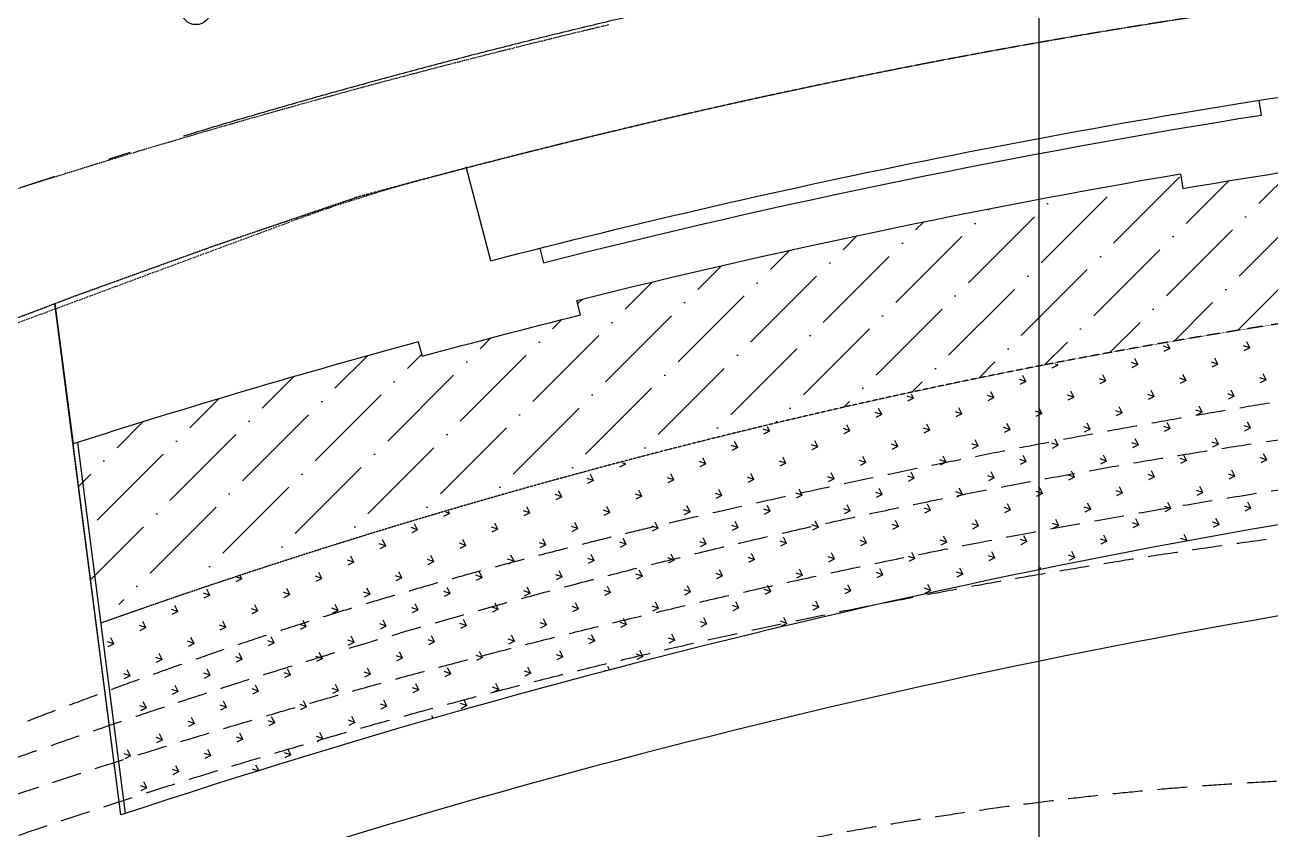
# Model space of a CAD drawing. Header units: millimetres. Extents: x -167 to 12027559, y -6694179 to 6449.
# Drawn here: x 11694520 to 11736245, y -6449133 to -6422168 of the extents above; entities that cross this region are included whole.
import ezdxf
from ezdxf.enums import TextEntityAlignment as Align

# ---------------------------------------------------------------- set-up
doc = ezdxf.new("R2010")
doc.units = ezdxf.units.MM
doc.header["$LTSCALE"] = 10
for name, pattern in [('A1-RI-F1$0$442 Site - clean$0$DASHED', [0.75, 0.5, -0.25]), ('A1-RI-F1$0$442 Site - Ground$0$HIDDEN2', [0.1875, 0.125, -0.0625]), ('A1-RI-F1$0$CENTER2', [1.125, 0.75, -0.125, 0.125, -0.125]), ('A1-RI-F1$0$HIDDEN', [0.375, 0.25, -0.125]), ('A1-RI-F1$0$SJX', [9, 6, -3]), ('A1-RI-F1$0$ZXX0', [15, 10, -2.5, 0, -2.5]), ('A1-RI-F1$0$ZXX1000', [18, 15, -1.25, 0.5, -1.25])]:
    doc.linetypes.add(name, pattern=pattern)
for name, color, linetype in [('A1-RG-AXIS$0$A-SYMB-NAME', 13, 'Continuous'), ('A1-RI-F1$0$442 Site - clean$0$0-dlc-li-contour', 31, 'A1-RI-F1$0$442 Site - clean$0$DASHED'), ('A1-RI-F1$0$442 Site - clean$0$mry-bridge', 1, 'Continuous'), ('A1-RI-F1$0$442 Site - clean$0$mry-green area hatch', 76, 'Continuous'), ('A1-RI-F1$0$442 Site - clean$0$mry-roads', 2, 'Continuous'), ('A1-RI-F1$0$442 Site - clean$0$mry-steps', 1, 'Continuous'), ('A1-RI-F1$0$442 Site - clean$0$mry-water hatch', 154, 'Continuous'), ('A1-RI-F1$0$442 Site - Ground$0$mry-overhead', 253, 'A1-RI-F1$0$442 Site - Ground$0$HIDDEN2'), ('A1-RI-F1$0$A-STRS-TREA', 50, 'Continuous'), ('A1-RI-F1$0$G-ACCS', 7, 'Continuous'), ('A1-RI-F1$0$道路中线_N1', 7, 'Continuous'), ('A1-RI-F1$0$道路中线_中科路', 7, 'Continuous'), ('A1-RI-F1$0$道路中线_内部道路', 3, 'A1-RI-F1$0$CENTER2')]:
    doc.layers.add(name, color=color, linetype=linetype)
doc.layers.add('A1-RI-F1$0$车行道边线', color=5, linetype='A1-RI-F1$0$SJX', lineweight=40)
doc.styles.add('A1-RG-AXIS$0$A1-RG-AXIS$0$XD2008', font='xd-hzs.shx', dxfattribs={"width": 0.7, "bigfont": 'xd-hztxt.shx'})

# ---------------------------------------------------------------- blocks, each defined once
blk = doc.blocks.new('A1-RG-AXIS$0$A1zhouhao')
at = {"color": 13}
blk.add_circle((11937809.29426235, -6402821.91254023), 499.999999999966, dxfattribs=at)
at = {"style": 'A1-RG-AXIS$0$A1-RG-AXIS$0$XD2008', "width": 0.7}
blk.add_attdef('GRID', text='', height=499.999999999966, dxfattribs=at).set_placement((11937809.29426235, -6402821.91254023), align=Align.MIDDLE)
blk = doc.blocks.new('A1-RG-AXIS')
at = {"layer": 'A1-RG-AXIS$0$A-SYMB-NAME', "linetype": 'ByBlock'}
ref = blk.add_blockref('A1-RG-AXIS$0$A1zhouhao', (-1543260.847255225, -3572640.220278794), dxfattribs=dict(at, rotation=16.06603773598029))
ref.add_attrib('GRID', 'A1-14', dxfattribs={"layer": '0', "color": 4, "height": 350, "rotation": 16.06603773598009, "style": 'A1-RG-AXIS$0$A1-RG-AXIS$0$XD2008', "width": 0.6}).set_placement((11700247.36952305, -6421659.227236874), align=Align.MIDDLE)
blk = doc.blocks.new('A1-RI-F1$0$A$C6B365CFD')
at = {"layer": 'A1-RI-F1$0$442 Site - clean$0$mry-water hatch'}
h = blk.add_hatch(dxfattribs=at)
h.set_pattern_fill('ANSI36', color=256, scale=10000, style=0, double=1)
h.set_pattern_definition([(45, (11631534.02898626, 4045866.760513218), (662.9126073623884, 2430.679560328757), [3125, -625, 0, -625])])
edge = h.paths.add_edge_path()
edge.add_line((210151.6390864532, 70935.65301752836), (210151.6390864532, 76541.48353627604))
edge.add_line((210151.6390864532, 76541.48353627604), (206222.6097370032, 76102.33672029153))
edge.add_line((206222.6097370032, 76102.33672029153), (206606.8297131062, 75647.17408001889))
edge.add_arc((240588.3537582885, -192829.3173019597), 270618.4960441745, 97.21366509987999, 99.67623334356045)
edge.add_line((195102.6646197289, 73939.16375380754), (195018.6243752465, 74432.05039118696))
edge.add_arc((240588.3537586313, -192829.3173038615), 271118.4960461076, 99.6762333435641, 104.0421565677633)
edge.add_line((174805.3153732494, 70187.47067570873), (174926.6332459599, 69702.41194342915))
edge.add_arc((240588.3537576273, -192829.317299962), 270618.4960420804, 104.0421565677573, 105.2019379224447)
edge.add_line((169626.2796418294, 68319.59508004691), (169495.1687326469, 68802.09889297746))
edge.add_arc((240566.3041116241, -192754.7611425351), 271040.7668888459, 105.2015726744321, 107.7491156157087)
edge.add_line((157939.6351851057, 65384.60218239669), (158697.4426382333, 59755.0431994237))
edge.add_arc((232838.4900529627, -163204.9546408029), 234963.94521004, 102.75164675779098, 108.39355086403029, ccw=False)
edge.add_arc((232168.4872489739, -146354.2411415083), 218402.4718419109, 95.78573534522428, 103.55598342692412, ccw=False)
at = {"layer": 'A1-RI-F1$0$442 Site - clean$0$0-dlc-li-contour', "ltscale": 200}
for points, knots in [([(112379.0446002893, 37102.59651282616), (116552.0882643089, 39353.40044419002), (127141.385145478, 44651.98564972915), (145107.699398376, 51481.79009725526), (164148.9187482223, 59458.92106361501), (186057.7573172748, 64797.3801337257), (201059.5986464135, 67426.4805697063), (210072.7045555264, 68418.3254723465), (210151.6390864532, 68426.96710243355)], [102159.4589941642, 102159.4589941642, 102159.4589941642, 102159.4589941642, 116370.6894481793, 137655.4652676982, 159794.6939499101, 178180.0007229263, 205162.8829984741, 205401.2667173306, 205401.2667173306, 205401.2667173306, 205401.2667173306]), ([(113101.8893541358, 36430.90664574504), (121859.0341460593, 41058.43359459378), (141927.9312300384, 49974.64685097151), (171914.277390983, 60698.15452460106), (194831.4461778179, 65290.15077915788), (207509.7049204744, 66713.64755427279), (210151.6390864551, 66970.57247863337)], [102910.1375995114, 102910.1375995114, 102910.1375995114, 102910.1375995114, 136724.9217842406, 168082.8639341154, 198445.2013833917, 206435.3041297421, 206435.3041297421, 206435.3041297421, 206435.3041297421]), ([(113181.2143694758, 35158.56829803437), (117274.4963088892, 37205.70373580046), (139527.6763578914, 48334.98194228858), (168971.0332816299, 58888.78432084713), (199349.4844509717, 64247.24258511793), (210151.6390864532, 65426.28313731588)], [65481.22353253332, 65481.22353253332, 65481.22353253332, 65481.22353253332, 78621.91703781503, 136920.7732313326, 169419.4184258442, 169419.4184258442, 169419.4184258442, 169419.4184258442]), ([(117341.2601305135, 36203.90697863512), (129724.9800177664, 41789.80605715793), (159252.4165573567, 55108.68617228232), (190341.5876917895, 61832.2653785646), (209746.7721471395, 63506.92710484564), (210151.6390864551, 63540.73417619523)], [4930.604044970733, 4930.604044970733, 4930.604044970733, 4930.604044970733, 47143.1311238648, 105581.1134109616, 106824.7087203945, 106824.7087203945, 106824.7087203945, 106824.7087203945]), ([(68749.40459099784, 456.1577390963212), (70816.93104033731, 2395.036998201162), (78282.72542401962, 9002.54351935815), (96434.40354759619, 20046.78237923793), (127125.9809809886, 35476.07927210443), (165716.5092643201, 49438.38771301322), (196097.2333197519, 55192.64991990756), (210151.6390864551, 53840.71674115956)], [11277.07338297617, 11277.07338297617, 11277.07338297617, 11277.07338297617, 19779.71696271055, 41235.65216634465, 74625.27809912103, 122716.9654840544, 164709.0157637494, 164709.0157637494, 164709.0157637494, 164709.0157637494])]:
    blk.add_open_spline(points, degree=3, knots=knots, dxfattribs=at)
at = {"layer": 'A1-RI-F1$0$442 Site - clean$0$mry-bridge'}
blk.add_lwpolyline([(158084.8926574923, 65431.05093841162), (159684.8886494637, 53005.25035053957, 0.0001426739097133085), (159539.8435155749, 52957.15254297853), (157939.6351851057, 65384.60218239669)], format="xyb", dxfattribs=at)
at = {"layer": 'A1-RI-F1$0$442 Site - clean$0$mry-green area hatch'}
for p, q in [((194660.1100633293, 68582.62627742067), (194446.1869734917, 68652.35368691012)), ((194660.1026562769, 68582.62800256163), (194459.5314647164, 68480.66625916865)), ((194660.1026562843, 68582.6280025579), (194579.5979109053, 68740.990660646)), ((197343.3320718445, 68600.50518490653), (197129.4089820068, 68670.23259439599)), ((197343.3246643599, 68600.50691042375), (197142.7534727994, 68498.54516703077)), ((197343.3246643636, 68600.50691042189), (197241.3629209716, 68801.0781019833)), ((190907.1676265355, 68020.95312993694), (190706.596434975, 67918.99138654396)), ((190907.1750334371, 68020.95140531659), (190833.4227625132, 68044.99067475367)), ((190907.1676265411, 68020.95312993508), (190889.4168412257, 68055.87109076325)), ((193590.3970419504, 68038.83031280246), (193376.4739521127, 68108.55772229191)), ((193590.3896346167, 68038.83203779999), (193389.8184430562, 67936.87029440701)), ((193590.3896346223, 68038.8320377972), (193488.4278912302, 68239.4032293586)), ((196273.6190504655, 68056.70922028832), (196059.6959606279, 68126.43662977777)), ((196273.6116426997, 68056.71094566211), (196073.0404511392, 67954.74920226913)), ((196273.6116427034, 68056.71094565932), (196171.6498993114, 68257.28213722073)), ((189837.4546048809, 67477.15716517344), (189735.4928614888, 67677.72835673485)), ((192520.6766129639, 67495.03607303556), (192418.7148695718, 67695.60726459697)), ((195203.8986210451, 67512.91498089768), (195101.936877653, 67713.48617245909)), ((197887.1280376017, 67530.79216315597), (197673.2049477641, 67600.51957264543)), ((197887.1206291243, 67530.79388876166), (197785.1588857323, 67731.36508032307)), ((189837.46201206, 67477.15544069838), (189623.5389222223, 67546.88285018783)), ((189837.4546048753, 67477.1571651753), (189636.8834133148, 67375.19542178232)), ((192520.6840205733, 67495.03434818424), (192306.7609307356, 67564.7617576737)), ((192520.6766129564, 67495.03607303835), (192320.105421396, 67393.07432964537)), ((195203.9060290866, 67512.91325567011), (194989.9829392489, 67582.64066515956)), ((195203.8986210395, 67512.91498090047), (195003.327429479, 67410.95323750749)), ((196817.4076074641, 66986.9979239991), (196715.4458640721, 67187.5691155605)), ((197887.1206291206, 67530.7938887626), (197686.5494375601, 67428.83214536961)), ((186084.5269821659, 66915.4805685943), (185870.6038923282, 66985.20797808375)), ((186084.5195751339, 66915.48229255155), (185883.9483835734, 66813.52054915857)), ((186084.5195751395, 66915.48229254968), (186014.1724278238, 67053.86371572409)), ((188767.7489906792, 66933.3594760811), (188553.8259008415, 67003.08688557055)), ((188767.7415832151, 66933.36120041367), (188567.1703916546, 66831.39945702069)), ((188767.7415832225, 66933.36120041367), (188665.7798398305, 67133.93239197508)), ((191450.9709991962, 66951.23838356603), (191237.0479093585, 67020.96579305548)), ((191450.9635912962, 66951.24010827672), (191250.3923997357, 66849.27836488374)), ((191450.9635913018, 66951.24010827485), (191349.0018479098, 67151.81129983626)), ((194134.1930077095, 66969.1172910519), (193920.2699178718, 67038.84470054135)), ((194134.1855993792, 66969.11901613884), (193933.6144078188, 66867.15727274586)), ((194134.185599383, 66969.11901613697), (194032.2238559909, 67169.69020769838)), ((196817.4150162227, 66986.99619853776), (196603.4919263851, 67056.72360802721)), ((196817.4076074604, 66986.99792400096), (196616.8364158999, 66885.03618060797)), ((185014.8139607888, 66371.68460397609), (184800.8908709511, 66441.41201346554)), ((185014.8065534737, 66371.68632778991), (184814.2353619132, 66269.72458439693)), ((185014.8065534793, 66371.68632778805), (184912.8448100872, 66572.25751934946)), ((187698.0359693021, 66389.56351146195), (187484.1128794644, 66459.2909209514)), ((187698.0285615548, 66389.56523565203), (187497.4573699944, 66287.60349225905)), ((187698.0285615623, 66389.56523564924), (187596.0668181702, 66590.13642721064)), ((190381.2579778153, 66407.44241894875), (190167.3348879777, 66477.1698284382)), ((190381.250569636, 66407.44414351508), (190180.6793780755, 66305.4824001221)), ((190381.2505696416, 66407.44414351322), (190279.2888262495, 66608.01533507463)), ((193064.4799863324, 66425.32132643368), (192850.5568964947, 66495.04873592313)), ((193064.472577719, 66425.3230513772), (192863.9013861585, 66323.36130798422)), ((193064.4725777246, 66425.32305137534), (192962.5108343326, 66625.89424293675)), ((195747.7019948456, 66443.20023391955), (195533.778905008, 66512.927643409)), ((195747.6945858002, 66443.20195923932), (195547.1233942397, 66341.24021584634)), ((195747.6945858058, 66443.20195923746), (195645.7328424137, 66643.77315079886)), ((181261.871523736, 65810.01145516522), (181189.5187143143, 65952.33826045226)), ((183945.0935318172, 65827.89036302641), (183843.1317884251, 66028.46155458782)), ((186628.3155399002, 65845.76927088946), (186526.3537965082, 66046.34046245087)), ((189311.5449564382, 65863.6464543296), (189097.6218666006, 65933.37386381906)), ((189311.5375479832, 65863.64817875344), (189209.5758045912, 66064.21937031485)), ((191994.7669649515, 65881.5253618164), (191780.8438751139, 65951.25277130585)), ((191994.7595560625, 65881.52708661463), (191892.7978126705, 66082.09827817604)), ((194677.9889734685, 65899.40426930133), (194464.0658836309, 65969.13167879079)), ((194677.9815641437, 65899.40599447675), (194576.0198207516, 66099.97718603816)), ((197361.2109819818, 65917.2831767872), (197147.2878921442, 65987.01058627665)), ((197361.2035722248, 65917.28490233887), (197259.2418288328, 66117.85609390028)), ((181261.8789308947, 65810.00973187294), (181047.955841057, 65879.73714136239)), ((181261.8715237323, 65810.01145516708), (181061.3003321718, 65708.0497117741)), ((183945.1009394098, 65827.8886393588), (183731.1778495722, 65897.61604884826)), ((183945.0935318135, 65827.89036302827), (183744.522340253, 65725.92861963529)), ((186628.322947925, 65845.76754684374), (186414.3998580873, 65915.49495633319)), ((186628.3155398946, 65845.76927089039), (186427.7443483341, 65743.80752749741)), ((188241.824526323, 65319.85221398901), (188139.862782931, 65520.42340555042)), ((189311.5375479758, 65863.64817875344), (189110.9663564153, 65761.68643536046)), ((190925.0465344023, 65337.73112185299), (190823.0847910102, 65538.3023134144)), ((191994.7595560588, 65881.52708661556), (191794.1883644983, 65779.56534322258)), ((193608.2685424853, 65355.61002971511), (193506.3067990933, 65556.18122127652)), ((194677.9815641399, 65899.40599447768), (194477.4103725795, 65797.4442510847)), ((196291.4905505665, 65373.48893757723), (196189.5288071744, 65574.06012913864)), ((197361.2035722211, 65917.2849023398), (197160.6323806606, 65815.32315894682)), ((180192.1659095176, 65266.21376725566), (179978.2428196799, 65335.94117674511)), ((180192.1585020721, 65266.21549040545), (179991.5873105116, 65164.25374701247)), ((180192.1585020795, 65266.21549040359), (180090.1967586875, 65466.78668196499)), ((182875.3879180308, 65284.09267474059), (182661.4648281932, 65353.82008423004)), ((182875.3805101532, 65284.09439826664), (182674.8093185928, 65182.13265487365)), ((182875.3805101588, 65284.09439826477), (182773.4187667668, 65484.66558982618)), ((185558.609926546, 65301.97158222646), (185344.6868367083, 65371.69899171591)), ((185558.6025182344, 65301.97330612876), (185358.0313266739, 65200.01156273577)), ((185558.60251824, 65301.97330612782), (185456.6407748479, 65502.54449768923)), ((188241.8319350611, 65319.85048971139), (188027.9088452235, 65389.57789920084)), ((188241.8245263156, 65319.85221399181), (188041.2533347551, 65217.89047059882)), ((190925.0539435744, 65337.72939719725), (190711.1308537368, 65407.45680668671)), ((190925.0465343986, 65337.73112185393), (190724.4753428381, 65235.76937846094)), ((193608.2759520877, 65355.60830468405), (193394.3528622501, 65425.3357141735)), ((193608.2685424797, 65355.61002971604), (193407.6973509192, 65253.64828632306)), ((196291.4979606047, 65373.48721216898), (196077.5748707671, 65443.21462165844)), ((196291.4905505609, 65373.48893757816), (196090.9193590004, 65271.52719418518)), ((176439.2234723307, 64704.54061778076), (176238.6522807702, 64602.57887438778)), ((176439.2308796253, 64704.53889515158), (176346.1043346822, 64734.8931347914)), ((176439.2234723363, 64704.5406177789), (176414.6357271578, 64752.90771296714)), ((179122.4528881405, 64722.41780263651), (178908.5297983028, 64792.14521212596)), ((179122.4454804119, 64722.41952564381), (178921.8742888514, 64620.45778225083)), ((179122.4454804175, 64722.41952564195), (179020.4837370254, 64922.99071720336)), ((181805.6748966537, 64740.29671012331), (181591.7518068161, 64810.02411961276)), ((181805.667488493, 64740.298433505), (181605.0962969325, 64638.33669011202)), ((181805.6674884968, 64740.298433505), (181703.7057451047, 64940.86962506641)), ((184488.896905167, 64758.17561760824), (184274.9738153294, 64827.90302709769)), ((184488.8894965742, 64758.17734136712), (184288.3183050137, 64656.21559797414)), ((184488.8894965779, 64758.17734136619), (184386.9277531859, 64958.7485329276)), ((187172.1189136822, 64776.05452509411), (186958.1958238445, 64845.78193458356)), ((187172.1115046553, 64776.05624923017), (186971.5403130949, 64674.09450583719)), ((187172.1115046609, 64776.05624922924), (187070.1497612689, 64976.62744079065)), ((189855.3409221973, 64793.93343257904), (189641.4178323597, 64863.66084206849)), ((189855.3335127383, 64793.93515709229), (189654.7623211779, 64691.97341369931)), ((189855.3335127439, 64793.93515709322), (189753.3717693519, 64994.50634865463)), ((192538.5629307106, 64811.81234006491), (192324.639840873, 64881.53974955436)), ((192538.5555208195, 64811.81406495441), (192337.984329259, 64709.85232156143)), ((192538.5555208232, 64811.81406495441), (192436.5937774312, 65012.38525651582)), ((195221.7849392239, 64829.6912475517), (195007.8618493862, 64899.41865704115)), ((195221.7775289007, 64829.69297281653), (195021.2063373402, 64727.73122942355)), ((195221.7775289044, 64829.69297281653), (195119.8157855123, 65030.26416437794)), ((197905.0069477409, 64847.57015503664), (197691.0838579033, 64917.29756452609)), ((197904.9995369818, 64847.57188067771), (197704.4283454213, 64745.61013728473)), ((197904.9995369855, 64847.57188067865), (197803.0377935935, 65048.14307224005)), ((175369.5104506761, 64160.74465301819), (175267.548707284, 64361.3158445796)), ((178052.7324587572, 64178.62356087938), (177950.7707153652, 64379.19475244079)), ((180735.9618752766, 64196.50074550416), (180522.038785439, 64266.22815499362)), ((180735.9544668403, 64196.50246874336), (180633.9927234482, 64397.07366030477)), ((183419.1838837899, 64214.37965299096), (183205.2607939523, 64284.10706248041)), ((183419.1764749195, 64214.38137660455), (183317.2147315275, 64414.95256816596)), ((186102.4058923032, 64232.25856047589), (185888.4828024656, 64301.98596996535)), ((186102.3984830007, 64232.2602844676), (186000.4367396086, 64432.83147602901)), ((188785.6279008184, 64250.13746796176), (188571.7048109807, 64319.86487745121)), ((188785.6204910837, 64250.13919232879), (188683.6587476917, 64450.7103838902)), ((191468.8499093335, 64268.01637544669), (191254.9268194959, 64337.74378493614)), ((191468.8424991593, 64268.01810019277), (191268.2713075988, 64166.05635679979)), ((191468.842499163, 64268.01810019277), (191366.880755771, 64468.58929175418)), ((194152.0719178468, 64285.89528293256), (193938.1488280091, 64355.62269242201)), ((194152.0645072404, 64285.89700805489), (193951.49331568, 64183.93526466191)), ((194152.064507246, 64285.89700805489), (194050.102763854, 64486.4681996163)), ((196835.2939263601, 64303.77419041935), (196621.3708365224, 64373.50159990881)), ((196835.2865153216, 64303.77591591608), (196634.7153237611, 64201.8141725231)), ((196835.2865153272, 64303.77591591701), (196733.3247719351, 64504.34710747842)), ((175369.5178582482, 64160.74293053336), (175155.5947684105, 64230.47034002282)), ((175369.5104506705, 64160.74465301912), (175168.93925911, 64058.78290962614)), ((178052.7398667615, 64178.62183801923), (177838.8167769238, 64248.34924750868)), ((178052.7324587516, 64178.62356088217), (177852.1612671912, 64076.66181748919)), ((179666.2414451782, 63652.70650398172), (179564.2797017861, 63853.27769554313)), ((180735.9544668328, 64196.50246874336), (180535.3832752723, 64094.54072535038)), ((182349.4634532575, 63670.58541184478), (182247.5017098654, 63871.15660340618)), ((183419.176474914, 64214.38137660548), (183218.6052833535, 64112.4196332125)), ((185032.6854613386, 63688.46431970596), (184930.7237179466, 63889.03551126737)), ((186102.3984829951, 64232.26028446853), (185901.8272914346, 64130.29854107555)), ((187715.9074694216, 63706.34322756901), (187613.9457260296, 63906.91441913042)), ((188785.6204910781, 64250.13919233065), (188585.0492995176, 64148.17744893767)), ((190399.1294775046, 63724.222135433), (190297.1677341126, 63924.7933269944)), ((193082.3514855839, 63742.10104329418), (192980.3897421919, 63942.67223485559)), ((195765.5734936651, 63759.9799511563), (195663.611750273, 63960.55114271771)), ((174299.8048368692, 63616.94696591515), (174085.8817470316, 63686.6743754046)), ((174299.7974290103, 63616.94868825749), (174099.2262374498, 63514.9869448645)), ((174299.7974290159, 63616.94868825655), (174197.8356856238, 63817.51987981796)), ((176983.0268453844, 63634.82587340102), (176769.1037555467, 63704.55328289047)), ((176983.0194370914, 63634.82759612054), (176782.4482455309, 63532.86585272755)), ((176983.019437097, 63634.82759611867), (176881.057693705, 63835.39878768008)), ((179666.2488538977, 63652.70478088688), (179452.32576406, 63722.43219037633)), ((179666.2414451726, 63652.70650398172), (179465.6702536121, 63550.74476058874)), ((182349.4708624128, 63670.58368837181), (182135.5477725752, 63740.31109786127)), ((182349.4634532537, 63670.58541184384), (182148.8922616933, 63568.62366845086)), ((185032.6928709261, 63688.46259585861), (184818.7697810885, 63758.19000534806)), ((185032.6854613349, 63688.46431970689), (184832.1142697744, 63586.50257631391)), ((187715.9148794394, 63706.34150334354), (187501.9917896017, 63776.068912833)), ((187715.9074694179, 63706.34322756901), (187515.3362778574, 63604.38148417603)), ((190399.1368879545, 63724.22041082941), (190185.2137981169, 63793.94782031886)), ((190399.1294774991, 63724.22213543113), (190198.5582859386, 63622.26039203815)), ((193082.3588964697, 63742.09931831434), (192868.435806632, 63811.8267278038)), ((193082.3514855802, 63742.10104329325), (192881.7802940197, 63640.13929990027)), ((195765.580904983, 63759.97822580021), (195551.6578151453, 63829.70563528966)), ((195765.5734936614, 63759.97995115444), (195565.0023021009, 63658.01820776146)), ((197379.0824800879, 63234.06289425679), (197277.1207366958, 63434.63408581819)), ((170546.8623992689, 63055.27381563466), (170346.2912077084, 62953.31207224168)), ((170546.869806977, 63055.27209381107), (170430.0544866044, 63093.34759881813)), ((170546.8623992745, 63055.27381563094), (170514.9182341918, 63118.11188646778)), ((173230.0918154921, 63073.15100129694), (173016.1687256545, 63142.87841078639)), ((173230.08440735, 63073.15272349585), (173029.5132157896, 62971.19098010287)), ((173230.0844073538, 63073.15272349399), (173128.1226639617, 63273.72391505539)), ((175913.3138240054, 63091.0299087828), (175699.3907341678, 63160.75731827226)), ((175913.3064154312, 63091.0316313589), (175712.7352238707, 62989.06988796592)), ((175913.3064154368, 63091.03163135797), (175811.3446720447, 63291.60282291938)), ((178596.5358325206, 63108.90881626867), (178382.6127426829, 63178.63622575812)), ((178596.5284235124, 63108.91053922009), (178395.9572319519, 63006.94879582711)), ((178596.5284235179, 63108.91053921916), (178494.5666801259, 63309.48173078056)), ((181279.7578410339, 63126.78772375453), (181065.8347511962, 63196.51513324399)), ((181279.7504315935, 63126.78944708221), (181079.179240033, 63024.82770368923)), ((181279.750431601, 63126.78944708314), (181177.7886882089, 63327.36063864455)), ((183962.979849549, 63144.66663123947), (183749.0567597114, 63214.39404072892)), ((183962.9724396747, 63144.66835494526), (183762.4012481142, 63042.70661155228)), ((183962.9724396802, 63144.66835494433), (183861.0106962882, 63345.23954650573)), ((186646.2018580623, 63162.54553872626), (186432.2787682246, 63232.27294821572)), ((186646.1944477577, 63162.54726280738), (186445.6232561972, 63060.5855194144)), ((186646.1944477614, 63162.54726280738), (186544.2327043694, 63363.11845436879)), ((189329.4238665756, 63180.4244462112), (189115.5007767379, 63250.15185570065)), ((189329.4164558388, 63180.4261706695), (189128.8452642784, 63078.46442727651)), ((189329.4164558444, 63180.42617066856), (189227.4547124524, 63380.99736222997)), ((192012.6458750907, 63198.30335369706), (191798.7227852531, 63268.03076318651)), ((192012.63846392, 63198.30507853162), (191812.0672723595, 63096.34333513863)), ((192012.6384639237, 63198.30507853255), (191910.6767205317, 63398.87627009396)), ((194695.8678836059, 63216.182261182), (194481.9447937682, 63285.90967067145)), ((194695.8604720011, 63216.1839863928), (194495.2892804407, 63114.22224299982)), ((194695.8604720067, 63216.18398639467), (194593.8987286147, 63416.75517795607)), ((197379.0898921192, 63234.06116866786), (197165.1668022815, 63303.78857815731)), ((197379.0824800842, 63234.06289425679), (197178.5112885237, 63132.1011508638)), ((169477.1493776143, 62511.47785087116), (169375.1876342222, 62712.04904243257)), ((172160.3787941132, 62529.35503667872), (171946.4557042755, 62599.08244616818)), ((172160.3713856954, 62529.35675873235), (172058.4096423034, 62729.92795029376)), ((174843.6008026283, 62547.23394416459), (174629.6777127907, 62616.96135365404)), ((174843.5933937766, 62547.23566659633), (174741.6316503845, 62747.80685815774)), ((177526.8228111416, 62565.11285165045), (177312.899721304, 62634.84026113991)), ((177526.8154018577, 62565.11457445845), (177424.8536584657, 62765.68576601986)), ((180210.0448196568, 62582.99175913632), (179996.1217298191, 62652.71916862577)), ((180210.0374099389, 62582.9934823215), (180108.0756665468, 62783.56467388291)), ((182893.26682817, 62600.87066662218), (182679.3437383324, 62670.59807611164)), ((182893.2594180144, 62600.87239018362), (182692.688226454, 62498.91064679064)), ((182893.2594180182, 62600.87239018455), (182791.2976746261, 62801.44358174596)), ((185576.4888366852, 62618.74957410712), (185362.5657468475, 62688.47698359657)), ((185576.4814260975, 62618.75129804574), (185375.910234537, 62516.78955465276)), ((185576.4814260993, 62618.75129804574), (185474.5196827073, 62819.32248960715)), ((188259.7108451985, 62636.62848159391), (188045.7877553608, 62706.35589108337)), ((188259.7034341786, 62636.63020590786), (188059.1322426181, 62534.66846251488)), ((188259.7034341823, 62636.63020590879), (188157.7416907903, 62837.2013974702)), ((190942.9328537118, 62654.50738907885), (190729.0097638741, 62724.2347985683)), ((190942.9254422598, 62654.50911376998), (190742.3542506993, 62552.547370377)), ((190942.9254422653, 62654.50911377277), (190840.9636988733, 62855.08030533418)), ((193626.1548622269, 62672.38629656471), (193412.2317723893, 62742.11370605417)), ((193626.1474503409, 62672.38802163117), (193425.5762587804, 62570.42627823818)), ((193626.1474503446, 62672.38802163396), (193524.1857069526, 62872.95921319537)), ((196309.3768707421, 62690.26520404965), (196095.4537809044, 62759.9926135391)), ((196309.3694584239, 62690.26692949515), (196108.7982668635, 62588.30518610217)), ((196309.3694584258, 62690.26692949608), (196207.4077150337, 62890.83812105749)), ((169477.1567855999, 62511.47612919286), (169263.2336957622, 62581.20353868231)), ((169477.1493776087, 62511.47785087302), (169276.5781860482, 62409.51610748004)), ((171090.6583640352, 61985.56079397071), (170988.6966206431, 62186.13198553212)), ((172160.3713856898, 62529.35675873421), (171959.8001941293, 62427.39501534123)), ((173773.8803721145, 62003.43970183376), (173671.9186287224, 62204.01089339517)), ((174843.593393771, 62547.23566659726), (174643.0222022105, 62445.27392320428)), ((176457.1023801975, 62021.31860969774), (176355.1406368054, 62221.88980125915)), ((177526.8154018521, 62565.11457445845), (177326.2442102917, 62463.15283106547)), ((179140.3243882786, 62039.19751755893), (179038.3626448866, 62239.76870912034)), ((180210.0374099333, 62582.99348232057), (180009.4662183728, 62481.03173892759)), ((181823.5463963617, 62057.07642542291), (181721.5846529696, 62257.64761698432)), ((184506.768404441, 62074.9553332841), (184404.8066610489, 62275.52652484551)), ((187189.9904125221, 62092.83424114715), (187088.0286691301, 62293.40543270856)), ((189873.2198323347, 62110.71142446157), (189659.296742497, 62180.43883395102)), ((189873.2124206051, 62110.71314900834), (189771.2506772131, 62311.28434056975)), ((192556.441840848, 62128.5903319465), (192342.5187510103, 62198.31774143595)), ((192556.4344286844, 62128.59205687232), (192454.4726852924, 62329.16324843373)), ((195239.6638493631, 62146.46923943236), (195025.7407595254, 62216.19664892182)), ((195239.6564367674, 62146.47096473444), (195137.6946933754, 62347.04215629585)), ((168407.4437642209, 61967.68016457558), (168193.5206743833, 62037.40757406503)), ((168407.4363559484, 61967.68188611139), (168206.865164388, 61865.7201427184)), ((168407.436355954, 61967.68188611045), (168305.474612562, 62168.25307767186)), ((171090.6657727361, 61985.55907206051), (170876.7426828984, 62055.28648154996)), ((171090.6583640296, 61985.56079397257), (170890.0871724691, 61883.59905057959)), ((173773.8877812494, 62003.43797954638), (173559.9646914117, 62073.16538903583)), ((173773.8803721108, 62003.43970183562), (173573.3091805503, 61901.47795844264)), ((176457.1097897645, 62021.31688703224), (176243.1866999269, 62091.04429652169)), ((176457.1023801919, 62021.31860969681), (176256.5311886314, 61919.35686630383)), ((179140.3317982778, 62039.19579451811), (178926.4087084401, 62108.92320400756)), ((179140.3243882731, 62039.19751755893), (178939.7531967126, 61937.23577416595)), ((181823.5538067929, 62057.07470200397), (181609.6307169553, 62126.80211149342)), ((181823.5463963542, 62057.07642542198), (181622.9752047937, 61955.114682029)), ((184506.7758153062, 62074.95360948984), (184292.8527254686, 62144.68101897929)), ((184506.7684044372, 62074.9553332841), (184306.1972128768, 61972.99358989112)), ((187189.9978238214, 62092.83251697477), (186976.0747339837, 62162.55992646422)), ((187189.9904125184, 62092.83424114622), (186989.4192209579, 61990.87249775324)), ((188803.499398943, 61566.91718424857), (188701.537655551, 61767.48837580997)), ((189873.2124205995, 62110.71314900834), (189672.6412290391, 62008.75140561536)), ((191486.7214070261, 61584.79609211255), (191384.759663634, 61785.36728367396)), ((192556.4344286807, 62128.59205686953), (192355.8632371202, 62026.63031347655)), ((195239.6564367637, 62146.47096473351), (195199.6587419007, 62126.13786171749)), ((167337.7307428438, 61423.88419995736), (167123.8076530062, 61493.61160944682)), ((167337.7233342882, 61423.88592134975), (167137.1521427277, 61321.92417795677)), ((167337.7233342938, 61423.88592134789), (167235.7615909018, 61624.45711290929)), ((170020.9527513571, 61441.76310744323), (169807.0296615195, 61511.49051693268)), ((170020.9453423694, 61441.76482921094), (169820.3741508089, 61339.80308581796)), ((170020.945342375, 61441.76482921094), (169918.9835989829, 61642.33602077235)), ((172704.1747598723, 61459.64201492816), (172490.2516700346, 61529.36942441761)), ((172704.1673504505, 61459.64373707399), (172503.5961588901, 61357.68199368101)), ((172704.1673504561, 61459.64373707213), (172602.2056070641, 61660.21492863353)), ((175387.3967683855, 61477.52092241403), (175173.4736785479, 61547.24833190348)), ((175387.3893585317, 61477.52264493518), (175186.8181669712, 61375.56090154219)), ((175387.3893585373, 61477.52264493611), (175285.4276151452, 61678.09383649752)), ((178070.6187769007, 61495.39982989989), (177856.695687063, 61565.12723938935)), ((178070.6113666128, 61495.4015527973), (177870.0401750524, 61393.43980940431)), ((178070.6113666184, 61495.40155279823), (177968.6496232264, 61695.97274435963)), ((180753.840785414, 61513.27873738576), (180539.9176955763, 61583.00614687521)), ((180753.833374694, 61513.28046066035), (180553.2621831335, 61411.31871726736)), ((180753.8333746996, 61513.28046066128), (180651.8716313075, 61713.85165222269)), ((183437.0627939291, 61531.15764487162), (183223.1397040915, 61600.88505436108)), ((183437.055382777, 61531.15936852247), (183236.4841912165, 61429.19762512948)), ((183437.0553827789, 61531.15936852433), (183335.0936393868, 61731.73056008574)), ((186120.2848024424, 61549.03655235749), (185906.3617126048, 61618.76396184694)), ((186120.2773908582, 61549.03827638458), (185919.7061992977, 61447.0765329916)), ((186120.27739086, 61549.03827638552), (186018.315647468, 61749.60946794692)), ((188803.5068109576, 61566.91545984242), (188589.5837211199, 61636.64286933187)), ((188803.4993989393, 61566.9171842467), (188602.9282073788, 61464.95544085372)), ((191486.7288194709, 61584.79436732922), (191272.8057296332, 61654.52177681867)), ((191486.7214070205, 61584.79609210789), (191286.15021546, 61482.83434871491)), ((163584.7957129497, 60862.20932785328), (163408.7287683822, 60919.59767219052)), ((163584.7883045524, 60862.2110487232), (163534.6775268428, 60960.78506345395)), ((166268.0177214649, 60880.08823533915), (166054.0946316272, 60949.8156448286)), ((166268.0103126317, 60880.08995658625), (166166.0485692397, 61080.66114814766)), ((168951.23972998, 60897.96714282501), (168737.3166401424, 60967.69455231447)), ((168951.2323207147, 60897.96886445023), (168849.2705773227, 61098.54005601164)), ((171634.4617384933, 60915.84605031088), (171420.5386486556, 60985.57345980033)), ((171634.4543287959, 60915.84777231049), (171532.4925854038, 61116.4189638719)), ((174317.6837470084, 60933.72495779581), (174103.7606571708, 61003.45236728527)), ((174317.6763368715, 60933.72668017354), (174117.105145311, 60831.76493678056)), ((174317.6763368752, 60933.72668017354), (174215.7145934831, 61134.29787173495)), ((177000.9057555217, 60951.60386528168), (176786.9826656841, 61021.33127477113)), ((177000.8983449526, 60951.60558803566), (176800.3271533921, 60849.64384464268)), ((177000.8983449582, 60951.60558803752), (176898.9366015662, 61152.17677959893)), ((179684.1277640369, 60969.48277276754), (179470.2046741992, 61039.210182257)), ((179684.1203530338, 60969.48449589871), (179483.5491614733, 60867.52275250573)), ((179684.1203530394, 60969.48449589871), (179582.1586096473, 61170.05568746012)), ((182367.3497725502, 60987.36168025341), (182153.4266827125, 61057.08908974286)), ((182367.3423611168, 60987.36340376083), (182166.7711695563, 60885.40166036785)), ((182367.3423611224, 60987.36340376269), (182265.3806177303, 61187.9345953241)), ((185050.5717810653, 61005.24058773927), (184836.6486912277, 61074.96799722873)), ((185050.5643691979, 61005.24231162295), (184849.9931776375, 60903.28056822997)), ((185050.5643692017, 61005.24231162388), (184948.6026258096, 61205.81350318529)), ((187733.7937895786, 61023.11949522514), (187519.8706997409, 61092.84690471459)), ((187733.7863772791, 61023.12121948507), (187533.2151857186, 60921.15947609209)), ((187733.7863772828, 61023.12121948693), (187631.8246338908, 61223.69241104834)), ((190345.3360263854, 61181.98840358201), (190315.0466419738, 61241.57131890953)), ((162515.0752828903, 60318.41508396342), (162413.1135394983, 60518.98627552483)), ((163584.788304545, 60862.21104872692), (163384.2171129845, 60760.24930533394)), ((165198.2972909734, 60336.29399182461), (165096.3355475813, 60536.86518338602)), ((166268.010312628, 60880.08995658811), (166067.4391210675, 60778.12821319513)), ((167881.5192990545, 60354.17289968766), (167779.5575556625, 60554.74409124907)), ((168951.2323207092, 60897.9688644493), (168750.6611291487, 60796.00712105632)), ((170564.7413071357, 60372.05180755071), (170462.7795637436, 60572.62299911212)), ((171634.4543287903, 60915.84777231235), (171433.8831372298, 60813.88602891937)), ((173247.9633152168, 60389.9307154119), (173146.0015718248, 60590.50190697331)), ((175931.185323298, 60407.80962327588), (175829.2235799059, 60608.38081483729)), ((178614.4073313791, 60425.688531138), (178512.4455879871, 60626.25972269941)), ((181297.6367511731, 60443.5657156352), (181083.7136613354, 60513.29312512465)), ((181297.6293394603, 60443.56743900105), (181195.6675960682, 60644.13863056246)), ((183980.8587596864, 60461.44462312106), (183766.9356698487, 60531.17203261051)), ((183980.8513475396, 60461.4463468641), (183878.8896041475, 60662.01753842551)), ((186664.0807682015, 60479.32353060693), (186450.1576783638, 60549.05094009638)), ((186664.0733556207, 60479.32525472529), (186562.1116122287, 60679.8964462867)), ((162515.0826915726, 60318.413363236), (162301.159601735, 60388.14077272546)), ((162515.0752828848, 60318.41508396529), (162314.5040913243, 60216.45334057231)), ((165198.3047000859, 60336.29227072094), (164984.3816102482, 60406.01968021039)), ((165198.2972909678, 60336.29399182647), (164997.7260994073, 60234.33224843349)), ((167881.526708601, 60354.1711782068), (167667.6036187634, 60423.89858769625)), ((167881.5192990489, 60354.17289968766), (167680.9481074885, 60252.21115629468)), ((170564.7487171162, 60372.05008569267), (170350.8256272785, 60441.77749518212)), ((170564.7413071301, 60372.05180755071), (170364.1701155696, 60270.09006415773)), ((173247.9707256295, 60389.92899317853), (173034.0476357918, 60459.65640266798)), ((173247.9633152112, 60389.9307154119), (173047.3921236508, 60287.96897201892)), ((175931.1927341446, 60407.80790066347), (175717.269644307, 60477.53531015292)), ((175931.1853232924, 60407.80962327402), (175730.6141317319, 60305.84787988104)), ((178614.4147426579, 60425.68680814933), (178400.4916528203, 60495.41421763878)), ((178614.4073313735, 60425.68853113707), (178413.8361398131, 60323.72678774409)), ((180227.9163178001, 59899.77147423849), (180125.954574408, 60100.34266579989)), ((181297.6293394566, 60443.56743899919), (181097.0581478961, 60341.60569560621)), ((182911.1383258831, 59917.65038210247), (182809.176582491, 60118.22157366388)), ((183980.8513475377, 60461.44634686131), (183780.2801559772, 60359.48460346833)), ((186664.0733556189, 60479.32525472343), (186463.5021640584, 60377.36351133045)), ((161445.3696701936, 59774.61739861779), (161231.446580356, 59844.34480810724)), ((161445.3622612245, 59774.61911920365), (161244.7910696641, 59672.65737581067)), ((161445.362261232, 59774.61911920272), (161343.4005178399, 59975.19031076413)), ((164128.5916787088, 59792.49630610365), (163914.6685888711, 59862.22371559311)), ((164128.5842693076, 59792.49802706484), (163928.0130777471, 59690.53628367186)), ((164128.5842693131, 59792.49802706297), (164026.6225259211, 59993.06921862438)), ((166811.8136872221, 59810.37521358859), (166597.8905973844, 59880.10262307804)), ((166811.8062773887, 59810.37693492603), (166611.2350858282, 59708.41519153304)), ((166811.8062773924, 59810.37693492603), (166709.8445340004, 60010.94812648743)), ((169495.0356957372, 59828.25412107445), (169281.1126058996, 59897.98153056391)), ((169495.0282854699, 59828.25584278908), (169294.4570939094, 59726.29409939609)), ((169495.0282854754, 59828.25584279001), (169393.0665420834, 60028.82703435142)), ((172178.2577042524, 59846.13302856032), (171964.3346144147, 59915.86043804977)), ((172178.250293551, 59846.13475065026), (171977.6791019905, 59744.17300725728)), ((172178.2502935566, 59846.13475065026), (172076.2885501646, 60046.70594221167)), ((174861.4797127657, 59864.01193604618), (174647.556622928, 59933.73934553564)), ((174861.4723016322, 59864.01365851238), (174660.9011100717, 59762.0519151194)), ((174861.4723016359, 59864.01365851332), (174759.5105582438, 60064.58485007472)), ((177544.7017212808, 59881.89084353112), (177330.7786314432, 59951.61825302057)), ((177544.6943097133, 59881.89256637543), (177344.1231181528, 59779.93082298245)), ((177544.6943097189, 59881.8925663773), (177442.7325663269, 60082.46375793871)), ((180227.9237297941, 59899.76975101698), (180014.0006399564, 59969.49716050643)), ((180227.9163177963, 59899.77147423755), (180027.3451262359, 59797.80973084457)), ((182911.1457383092, 59917.64865850285), (182697.2226484716, 59987.3760679923)), ((182911.1383258775, 59917.65038209967), (182710.567134317, 59815.68863870669)), ((160375.6566488184, 59230.82143399864), (160161.7335589807, 59300.5488434881)), ((160375.6492395699, 59230.82315444015), (160273.6874961779, 59431.39434600156)), ((163058.8786573298, 59248.70034148544), (162844.9555674922, 59318.42775097489)), ((163058.8712476511, 59248.7020623032), (162956.909504259, 59449.27325386461)), ((165742.100665845, 59266.57924897131), (165528.1775760073, 59336.30665846076)), ((165742.0932557285, 59266.58097016439), (165541.522064168, 59164.61922677141)), ((165742.0932557341, 59266.58097016439), (165640.131512342, 59467.1521617258)), ((168425.3226743583, 59284.45815645624), (168211.3995845206, 59354.18556594569)), ((168425.3152638096, 59284.45987802744), (168224.7440722492, 59182.49813463446)), ((168425.3152638152, 59284.45987802744), (168323.3535204232, 59485.03106958885)), ((171108.5446828734, 59302.3370639421), (170894.6215930358, 59372.06447343156)), ((171108.5372718908, 59302.33878588863), (170907.9660803303, 59200.37704249565)), ((171108.5372718964, 59302.33878589049), (171006.5755285043, 59502.9099774519)), ((173791.7666913886, 59320.21597142797), (173577.8436015509, 59389.94338091742)), ((173791.7592799719, 59320.21769375075), (173591.1880884115, 59218.25595035776)), ((173791.7592799775, 59320.21769375168), (173689.7975365855, 59520.78888531309)), ((176474.9886999018, 59338.09487891383), (176261.0656100642, 59407.82228840329)), ((176474.9812880531, 59338.0966016138), (176274.4100964926, 59236.13485822082)), ((176474.9812880587, 59338.09660161566), (176373.0195446666, 59538.66779317707)), ((179158.210708417, 59355.97378639877), (178944.2876185793, 59425.70119588822)), ((179158.2032961361, 59355.97550947592), (178957.6321045756, 59254.01376608294)), ((179158.2032961398, 59355.97550947778), (179056.2415527478, 59556.54670103919)), ((181841.4327169303, 59373.85269388463), (181627.5096270926, 59443.58010337409)), ((181841.4253042173, 59373.85441733804), (181640.8541126568, 59271.89267394505)), ((181841.425304221, 59373.85441734083), (181739.4635608289, 59574.42560890224)), ((159305.9362179115, 58687.02718967944), (159203.9744745195, 58887.59838124085)), ((160375.6492395643, 59230.82315444201), (160175.0780480038, 59128.86141104903)), ((161989.1582259927, 58704.90609754249), (161887.1964826006, 58905.4772891039)), ((163058.8712476473, 59248.7020623032), (162858.3000560869, 59146.74031891022)), ((164672.3802340738, 58722.78500540275), (164570.4184906818, 58923.35619696416)), ((167355.6022421531, 58740.6639132658), (167253.6404987611, 58941.23510482721)), ((170038.8242502362, 58758.54282112978), (169936.8625068441, 58959.11401269119)), ((172722.0536700096, 58776.42000680976), (172508.1305801719, 58846.14741629921)), ((172722.0462583173, 58776.42172899004), (172620.0845149253, 58976.99292055145)), ((175405.2756785247, 58794.29891429562), (175191.3525886871, 58864.02632378507)), ((175405.2682663966, 58794.30063685309), (175303.3065230045, 58994.8718284145)), ((178088.497687038, 58812.17782178149), (177874.5745972004, 58881.90523127094)), ((178088.4902744796, 58812.17954471707), (177986.5285310876, 59012.75073627848)), ((180674.607419055, 59021.0755687207), (180669.7505391687, 59030.62964413967)), ((159305.9436274413, 58687.02546938043), (159092.0205376036, 58756.75287886988)), ((159305.9362179041, 58687.02718968038), (159105.3650263436, 58585.06544628739)), ((161989.1656359546, 58704.9043768663), (161775.2425461169, 58774.63178635575)), ((161989.1582259871, 58704.90609754156), (161788.5870344266, 58602.94435414858)), ((164672.387644466, 58722.78328435309), (164458.4645546284, 58792.51069384255)), ((164672.3802340683, 58722.78500540275), (164471.8090425078, 58620.82326200977)), ((167355.6096529812, 58740.66219183896), (167141.6865631435, 58810.38960132841)), ((167355.6022421494, 58740.6639132658), (167155.0310505889, 58638.70216987282)), ((168969.1112285759, 58214.74685636722), (168867.1494851839, 58415.31804792862)), ((170038.8316614944, 58758.54109932389), (169824.9085716568, 58828.26850881334)), ((170038.8242502306, 58758.54282112699), (169838.2530586701, 58656.58107773401)), ((171652.3332366571, 58232.62576423027), (171550.371493265, 58433.19695579167)), ((172722.0462583117, 58776.42172898911), (172521.4750667512, 58674.45998559613)), ((174335.5552447382, 58250.50467209145), (174233.5935013462, 58451.07586365286)), ((175405.2682663929, 58794.30063685216), (175204.6970748324, 58692.33889345918)), ((177018.7772528194, 58268.38357995544), (176916.8155094273, 58468.95477151684)), ((178088.4902744759, 58812.17954471428), (177887.9190829154, 58710.2178013213)), ((160919.4526145775, 58161.10841224808), (160705.5295247398, 58230.83582173754)), ((160919.4452043269, 58161.11013277993), (160718.8740127664, 58059.14838938694)), ((160919.4452043306, 58161.11013277993), (160817.4834609386, 58361.68132434133)), ((163602.6746230908, 58178.98731973395), (163388.7515332531, 58248.7147292234)), ((163602.667212408, 58178.98904064111), (163402.0960208476, 58077.02729724813)), ((163602.6672124118, 58178.98904064298), (163500.7054690197, 58379.56023220439)), ((166285.8966316022, 58196.86622722074), (166071.9735417645, 58266.5936367102)), ((166285.8892204892, 58196.86794850416), (166085.3180289287, 58094.90620511118)), ((166285.8892204948, 58196.86794850416), (166183.9274771027, 58397.43914006557)), ((168969.1186401173, 58214.74513470661), (168755.1955502797, 58284.47254419606)), ((168969.1112285703, 58214.74685636535), (168768.5400370099, 58112.78511297237)), ((171652.3406486306, 58232.62404219154), (171438.417558793, 58302.351451681)), ((171652.3332366515, 58232.62576422747), (171451.762045091, 58130.66402083449)), ((174335.5626571458, 58250.50294967741), (174121.6395673081, 58320.23035916686)), ((174335.5552447326, 58250.50467209052), (174134.9840531722, 58148.54292869754)), ((177018.7846656609, 58268.38185716327), (176804.8615758233, 58338.10926665273)), ((177018.7772528157, 58268.38357995264), (176818.2060612552, 58166.42183655966)), ((159849.7395931967, 57617.3124476308), (159635.816503359, 57687.03985712025)), ((159849.7321826667, 57617.31416801829), (159649.1609911062, 57515.35242462531)), ((159849.7321826722, 57617.31416801922), (159747.7704392802, 57817.88535958063)), ((162532.9616017137, 57635.19135511573), (162319.038511876, 57704.91876460519)), ((162532.9541907478, 57635.19307587948), (162332.3829991873, 57533.2313324865)), ((162532.9541907534, 57635.19307588227), (162430.9924473614, 57835.76426744368)), ((165216.183610227, 57653.0702626016), (165002.2605203893, 57722.79767209105)), ((165216.176198829, 57653.07198374253), (165015.6050072685, 57551.11024034955)), ((165216.1761988346, 57653.07198374253), (165114.2144554425, 57853.64317530394)), ((167899.4056187384, 57670.9491700884), (167685.4825289007, 57740.67657957785)), ((167899.3982069101, 57670.95089160372), (167698.8270153496, 57568.98914821073)), ((167899.3982069138, 57670.95089160558), (167797.4364635218, 57871.52208316699)), ((170582.6276272535, 57688.82807757426), (170368.7045374159, 57758.55548706371)), ((170582.6202149913, 57688.82979946584), (170382.0490234308, 57586.86805607285)), ((170582.6202149969, 57688.82979946956), (170480.6584716048, 57889.40099103097)), ((173265.8496357668, 57706.70698505919), (173051.9265459292, 57776.43439454865)), ((173265.8422230724, 57706.70870732889), (173065.2710315119, 57604.7469639359)), ((173265.842223078, 57706.70870732982), (173163.880479686, 57907.27989889123)), ((175774.5617178772, 57781.46673279256), (175735.1485544443, 57794.31330203451)), ((175902.9927150868, 57815.21590937302), (175847.1024877653, 57925.15880675428)), ((161463.2411690913, 57091.3971111197), (161361.2794256993, 57291.96830268111)), ((164146.4705888499, 57109.27429798339), (163932.5474990122, 57179.00170747284)), ((164146.4631771725, 57109.27601898275), (164044.5014337804, 57309.84721054416)), ((166829.6925973631, 57127.15320546925), (166615.7695075255, 57196.8806149587)), ((166829.6851852555, 57127.15492684394), (166727.7234418634, 57327.72611840535)), ((169512.9146058746, 57145.03211295605), (169298.9915160369, 57214.7595224455)), ((169512.9071933366, 57145.03383470699), (169410.9454499446, 57345.6050262684)), ((172196.1366143897, 57162.91102044191), (171982.2135245521, 57232.63842993136)), ((172196.1292014178, 57162.91274257004), (172094.1674580257, 57363.48393413145)), ((160393.528147433, 56547.601146359), (160291.5664040409, 56748.1723379204)), ((161463.2485803328, 57091.39539049845), (161249.3254904952, 57161.1227999879)), ((161463.2411690876, 57091.39711111784), (161262.6699775271, 56989.43536772486)), ((163076.7501555141, 56565.48005422205), (162974.7884121221, 56766.05124578346)), ((164146.4631771687, 57109.27601898089), (163945.8919856083, 57007.31427558791)), ((165759.9721635953, 56583.3589620823), (165658.0104202032, 56783.93015364371)), ((166829.6851852499, 57127.15492684208), (166629.1139936894, 57025.1931834491)), ((168443.1941716745, 56601.23786994535), (168341.2324282825, 56801.80906150676)), ((169512.907193331, 57145.0338347042), (169312.3360017706, 57043.07209131122)), ((171126.4161797576, 56619.11677780934), (171024.4544363655, 56819.68796937075)), ((172196.1292014122, 57162.91274256725), (171995.5580098517, 57060.95099917427)), ((160393.5355589557, 56547.59942587931), (160179.6124691181, 56617.32683536876)), ((160393.5281474274, 56547.6011463562), (160192.9569558669, 56445.63940296322)), ((163076.757567469, 56565.4783333661), (162862.8344776314, 56635.20574285556)), ((163076.7501555085, 56565.48005421925), (162876.178963948, 56463.51831082627)), ((165759.979575986, 56583.35724085104), (165546.0564861484, 56653.08465034049)), ((165759.9721635897, 56583.35896208044), (165559.4009720292, 56481.39721868746)), ((168443.2015844993, 56601.2361483369), (168229.2784946617, 56670.96355782636)), ((168443.1941716708, 56601.23786994256), (168242.6229801103, 56499.27612654958)), ((171126.4235930108, 56619.1150558237), (170912.5005031731, 56688.84246531315)), ((171126.416179752, 56619.11677780561), (170925.8449881915, 56517.15503441263)), ((159323.8151257709, 56003.80518159643), (159290.2912784424, 56069.75068017747)), ((159323.8225375749, 56003.80346126296), (159297.6859511249, 56012.32258122973)), ((159323.8151257671, 56003.80518159457), (159300.3205925673, 55991.8615742065)), ((162007.0445460919, 56021.68236874696), (161793.1214562543, 56091.40977823641)), ((162007.0371338483, 56021.68408945762), (161806.4659422878, 55919.72234606463)), ((162007.037133852, 56021.68408945948), (161905.07539046, 56222.25528102089)), ((164690.2665546052, 56039.56127623376), (164476.3434647676, 56109.28868572321)), ((164690.2591419294, 56039.5629973188), (164489.687950369, 55937.60125392582)), ((164690.2591419332, 56039.56299732253), (164588.2973985411, 56240.13418888394)), ((167373.4885631222, 56057.44018371869), (167159.5654732846, 56127.16759320814)), ((167373.4811500106, 56057.44190518092), (167172.9099584501, 55955.48016178794)), ((167373.4811500162, 56057.44190518372), (167271.5194066241, 56258.01309674513)), ((169997.17204706, 56192.4257729901), (169954.7414147053, 56275.89200460818)), ((160937.3315247111, 55477.88640413061), (160723.4084348734, 55547.61381362006)), ((160937.3241121937, 55477.88812469877), (160835.3623688016, 55678.45931626018)), ((163620.5535332281, 55495.76531161461), (163406.6304433905, 55565.49272110406)), ((163620.5461202692, 55495.76703255717), (163419.9749287087, 55393.80528916419)), ((163620.5461202748, 55495.76703256182), (163518.5843768828, 55696.33822412323)), ((166303.7755417414, 55513.64421910141), (166089.8524519037, 55583.37162859086)), ((166303.7681283504, 55513.64594041929), (166103.1969367899, 55411.6841970263)), ((166303.768128356, 55513.64594042208), (166201.8063849639, 55714.21713198349)), ((159867.6110905316, 54934.0921599362), (159765.6493471395, 55134.66335149761)), ((160937.3241121881, 55477.88812469598), (160736.7529206276, 55375.926381303)), ((162550.8330986127, 54951.97106779926), (162448.8713552207, 55152.54225936066)), ((165234.0551066939, 54969.84997566231), (165132.0933633018, 55170.42116722371)), ((159867.6185033359, 54934.09043951146), (159653.6954134982, 55003.81784900092)), ((159867.6110905278, 54934.09215993434), (159667.0398989674, 54832.13041654136)), ((162550.8405118473, 54951.96934699826), (162336.9174220096, 55021.69675648771)), ((162550.833098609, 54951.97106779553), (162350.2619070485, 54850.00932440255)), ((165234.0625203643, 54969.84825448226), (165020.1394305266, 55039.57566397171)), ((165234.0551066902, 54969.84997565765), (165033.4839151297, 54867.88823226467)), ((161481.127490472, 54408.17338237911), (161267.2044006344, 54477.90079186857)), ((161481.1200769488, 54408.17510303389), (161280.5488853883, 54306.21335964091)), ((161481.1200769544, 54408.17510303855), (161379.1583335623, 54608.74629459996)), ((164133.5587109867, 54436.0884289518), (163950.4264091458, 54495.77969935536)), ((164155.7254108563, 54443.00406049751), (164062.3803416435, 54626.62520246301)), ((160411.4144690931, 53864.37741776183), (160197.4913792554, 53934.10482725129)), ((160411.4070552886, 53864.37913827226), (160210.8358637281, 53762.41739487927)), ((160411.4070552923, 53864.37913827598), (160309.4453119002, 54064.95032983739)), ((162995.0891760886, 54078.06515120063), (162992.6673199814, 54082.82923770044))]:
    blk.add_line(p, q, dxfattribs=at)
at = {"layer": 'A1-RI-F1$0$442 Site - clean$0$mry-roads'}
blk.add_line((157334.1997731198, 70086.50127210468), (157939.6351851057, 65384.60218239669), dxfattribs=at)
for points in [[(169495.1687326469, 68802.09889297746), (169626.2796418294, 68319.59508004691, -0.005060544008573688), (174926.6332459599, 69702.41194342915), (174805.3153732494, 70187.47067570873, -0.01905223852933019), (195018.6243752465, 74432.05039118696), (195102.6646197289, 73939.16375380754, -0.0107453945150788), (206606.8297131062, 75647.17408001889), (206222.6097370032, 76102.33672029153)], [(210151.6390864532, 64456.35345773306, 0.04857269334945626), (159539.8435155749, 52957.15254297853), (157334.1997731198, 70086.50127210468)]]:
    blk.add_lwpolyline(points, format="xyb", dxfattribs=at)
at = {"layer": 'A1-RI-F1$0$442 Site - clean$0$mry-roads', "linetype": 'A1-RI-F1$0$HIDDEN'}
blk.add_lwpolyline([(147499.527386697, 66280.26858850475), (153429.4626709986, 68599.73130524345), (158039.2228887901, 70354.94628310204), (162683.8606652282, 72028.86764995847), (167361.9413594436, 73620.80911448877)], dxfattribs=at)
blk.add_lwpolyline([(210151.6390864532, 70935.65301754419, 0.06039901388816524), (158864.1935278252, 59378.88751968928)], format="xyb", dxfattribs=at)
at = {"layer": 'A1-RI-F1$0$442 Site - clean$0$mry-roads', "ltscale": 200}
blk.add_lwpolyline([(210151.6390864532, 61394.39086843282, 0.04956672579430452), (159930.1178278998, 49926.22571321856), (165492.1399381887, 6730.756502809003, -0.03932495915364178), (165802.6717327852, 456.1577390963212, -0.03932495915364178)], format="xyb", dxfattribs=at)
at = {"layer": 'A1-RI-F1$0$442 Site - clean$0$mry-roads', "linetype": 'A1-RI-F1$0$HIDDEN'}
for centre, radius, start, end in [((230979.5751234554, -152116.013908877), 234500, 95.09563936516984, 103.3877669074828), ((240704.263639668, -192974.6780238794), 276500, 103.3877669074828, 105.3819581817408)]:
    blk.add_arc(centre, radius, start, end, dxfattribs=at)
at = {"layer": 'A1-RI-F1$0$442 Site - clean$0$mry-roads'}
blk.add_arc((240588.3537586723, -192829.3173038922), 271118.4960461464, 105.2019379509843, 107.7487503355373, dxfattribs=at)
at = {"layer": 'A1-RI-F1$0$442 Site - clean$0$mry-steps'}
blk.add_line((171924.1614346448, 71516.93588498514), (171105.9479487967, 74663.71080641914), dxfattribs=at)
for points in [[(171924.1614123322, 71516.93587918952, -0.02816673504225414), (202071.5673970673, 77559.60637990292, -0.02816673504225414)], [(173563.617543526, 71937.36794521287), (173686.3202113882, 71452.65766545944, -0.02251883166826506), (197726.5531352162, 76398.67238844279), (197647.9418134503, 76892.45397992898)]]:
    blk.add_lwpolyline(points, format="xyb", dxfattribs=at)
at = {"layer": 'A1-RI-F1$0$车行道边线', "linetype": 'A1-RI-F1$0$SJX', "lineweight": -3}
blk.add_line((148856.0008151475, 66763.93407705147), (165234.69660661, 72832.61618750356), dxfattribs=at)
for centre, radius, start, end in [((230979.5751234554, -152116.013908877), 234500, 95.09563936516984, 103.3877669074828), ((240704.263639668, -192974.6780238794), 276500, 103.3877669074828, 104.8625665557373), ((182606.7035830189, 25947.50795885921), 50000, 104.8625665557373, 110.3308223680785)]:
    blk.add_arc(centre, radius, start, end, dxfattribs=at)
at = {"layer": 'A1-RI-F1$0$道路中线_N1', "color": 1, "linetype": 'A1-RI-F1$0$ZXX0', "ltscale": 0.5}
for centre in [(240704.263639668, -192974.6780238794), (240704.263639668, -192974.6780238785)]:
    blk.add_arc(centre, 280000, 103.3877669074828, 136.3045961793566, dxfattribs=at)
at = {"layer": 'A1-RI-F1$0$道路中线_中科路', "color": 6, "linetype": 'A1-RI-F1$0$ZXX1000', "ltscale": 150}
blk.add_arc((230751.0699270312, -152052.8233061293), 238000, 94.96529013831774, 108.2624609137108, dxfattribs=at)
at = {"layer": 'A1-RI-F1$0$道路中线_内部道路', "ltscale": 10}
blk.add_arc((240588.353759747, -192829.3173032142), 331118.4960455279, 95.2741255330742, 136.5633448751391, dxfattribs=at)
at = {"layer": 'Defpoints'}
blk.add_lwpolyline([(22276.71615889855, 136465.9286710164), (190276.7161588985, 136465.9286710164), (190276.7161588985, 17665.92867101636), (22276.71615889855, 17665.92867101636)], close=True, dxfattribs=at)
blk = doc.blocks.new('A1-RI-F1')
at = {"layer": 'A1-RI-F1$0$442 Site - Ground$0$mry-overhead', "ltscale": 20}
blk.add_lwpolyline([(11758094.74706328, -6402408.033790696, 0.007576940944339963), (11749262.81654172, -6403167.361100348), (11748849.75504042, -6399088.222025646, 0.05578403153615856), (11684355.11417323, -6412994.68236115), (11685659.43339644, -6416881.688078493, 0.08456073483147002), (11599102.65650401, -6463333.26710031), (11592164.50789349, -6454413.657563368), (11594248.03211014, -6452806.88271272, 4.263750127418428e-05), (11592636.50048615, -6450703.584987221, 0.01703415673231592), (11576445.44423583, -6463980.230010586), (11589775.60170366, -6479462.524031321, -0.1641405741320457), (11758553.32491069, -6408891.455376059, -0.1641405741320457)], format="xyb", dxfattribs=at)
at = {"layer": 'A1-RI-F1$0$A-STRS-TREA'}
for radius, end in [(288149.9999999596, 129.4007567651227), (287849.9999999596, 129.4590874258958)]:
    blk.add_arc((11778731.92574591, -6694178.625181021), radius, 94.0458405650861, end, dxfattribs=at)
at = {"layer": 'Defpoints'}
blk.add_lwpolyline([(11560469.44892294, -6365118.334378032), (11728469.44892294, -6365118.334378032), (11728469.44892294, -6483918.334378032), (11560469.44892294, -6483918.334378032)], close=True, dxfattribs=at)
at = {"color": 3, "linetype": 'ByBlock'}
blk.add_blockref('A1-RG-AXIS', (0, 0), dxfattribs=at)
at = {"layer": 'A1-RI-F1$0$G-ACCS', "linetype": 'ByBlock'}
blk.add_blockref('A1-RI-F1$0$A$C6B365CFD', (11538192.73276405, -6501584.263049049), dxfattribs=at)

msp = doc.modelspace()

# ---------------------------------------------------------------- block references
at = {"color": 0}
msp.add_blockref('A1-RI-F1', (0, 0), dxfattribs=at)

doc.saveas('drawing.dxf')
